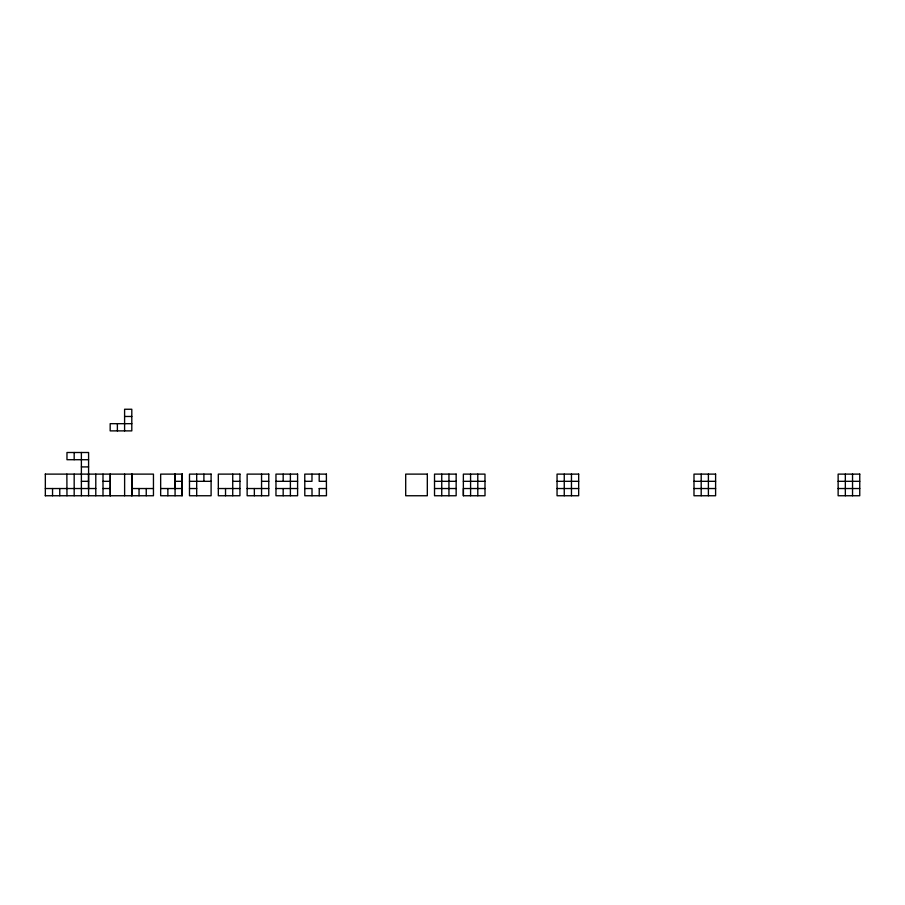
<?xml version="1.0" encoding="UTF-8"?>
<svg xmlns="http://www.w3.org/2000/svg" width="905" height="905" viewBox="0 0 905 905"><rect width="100%" height="100%" fill="white"/><g stroke="black" fill="none" stroke-linecap="round" stroke-linejoin="round"><path stroke-width="1.36" d="M124.596 416.47L131.802 416.47M131.802 423.676L110.172 423.676L110.172 430.882L131.802 430.882L131.802 409.252L124.596 409.252L124.596 430.882M88.588 459.706L66.97 459.706L66.97 452.5L88.588 452.5L88.588 495.748M81.382 466.912L88.588 466.912M45.25 474.118L153.454 474.118L153.454 495.748L45.25 495.748M81.382 481.324L88.588 481.324M103 481.324L110.206 481.324M175.072 481.324L182.278 481.324M189.484 481.324L211.103 481.324M232.732 481.324L239.938 481.324M261.556 481.324L268.762 481.324M275.968 481.324L297.598 481.324M304.77 481.324L311.976 481.324L311.976 474.118M326.422 481.324L319.182 481.324L319.216 474.118M434.524 481.324L456.154 481.324M463.36 481.324L484.978 481.324M557.05 481.324L578.668 481.324M693.988 481.324L715.606 481.324M838.132 481.324L859.75 481.324M45.34 488.53L95.794 488.53M103 488.53L110.206 488.53M131.825 488.53L153.454 488.53M160.66 488.53L182.278 488.53M189.484 488.53L196.69 488.53M218.32 488.53L239.938 488.53M247.144 488.53L268.762 488.53M275.968 488.53L297.598 488.53M304.804 488.53L312.01 488.53L312.01 495.748M319.216 488.53L326.456 488.53M434.524 488.53L456.154 488.53M485.012 488.53L463.394 488.53L463.394 495.748L485.012 495.748L484.978 474.118L463.36 474.118L463.36 495.748M557.05 488.53L578.668 488.53M693.988 488.53L715.606 488.53M838.132 488.53L859.75 488.53M852.544 474.118L852.544 495.748M845.338 474.118L845.338 495.748M708.4 474.118L708.4 495.748M701.194 474.118L701.194 495.748M571.462 474.118L571.462 495.748M564.256 474.118L564.256 495.748M477.772 474.118L477.806 495.748M470.566 474.118L470.6 495.748M448.948 474.118L448.948 495.748M441.742 474.118L441.742 495.748M319.25 488.53L319.216 495.748M290.392 474.118L290.392 495.748M283.175 474.118L283.175 481.324M283.175 488.53L283.175 495.748M261.556 474.118L261.556 495.748M254.35 488.53L254.35 495.748M232.732 474.118L232.732 495.748M225.526 488.53L225.526 495.748M203.897 474.118L203.897 481.324M196.69 474.118L196.69 495.748M182.075 474.118L182.075 495.748M175.072 474.118L175.072 495.748M174.869 474.118L174.869 488.53M167.866 488.53L167.866 495.748M146.248 488.53L146.248 495.748M139.042 488.53L139.042 495.748M131.926 474.118L131.926 495.748M131.859 474.118L131.825 495.748M124.619 474.118L124.619 495.748M117.379 423.676L117.379 430.882M110.297 474.118L110.297 495.748M110.206 474.118L110.206 495.748M103 474.118L103 495.748M95.794 474.118L95.794 495.748M88.52 474.118L88.52 488.983M81.382 452.5L81.382 495.748M74.176 452.5L74.176 459.706M74.176 474.118L74.176 495.748M66.868 474.118L66.97 495.748M59.753 488.53L59.753 495.748M52.547 488.53L52.547 495.748M45.34 474.118L45.34 495.748M182.278 474.118L160.66 474.118L160.66 495.748L182.278 495.748L182.278 474.118M211.103 474.118L189.484 474.118L189.484 495.748L211.103 495.748L211.103 474.118M239.938 474.118L218.32 474.118L218.32 495.748L239.938 495.748L239.938 474.118M268.762 474.118L247.144 474.118L247.144 495.748L268.762 495.748L268.762 474.118M297.598 474.118L275.968 474.118L275.968 495.748L297.598 495.748L297.598 474.118M326.422 474.118L304.77 474.118L304.804 495.748L326.456 495.748L326.388 474.118M427.318 474.118L405.7 474.118L405.7 495.748L427.318 495.748L427.318 474.118M456.154 474.118L434.524 474.118L434.524 495.748L456.154 495.748L456.154 474.118M578.668 474.118L557.05 474.118L557.05 495.748L578.668 495.748L578.668 474.118M715.606 474.118L693.988 474.118L693.988 495.748L715.606 495.748L715.606 474.118M859.75 474.118L838.132 474.118L838.132 495.748L859.75 495.748L859.75 474.118"/></g></svg>
